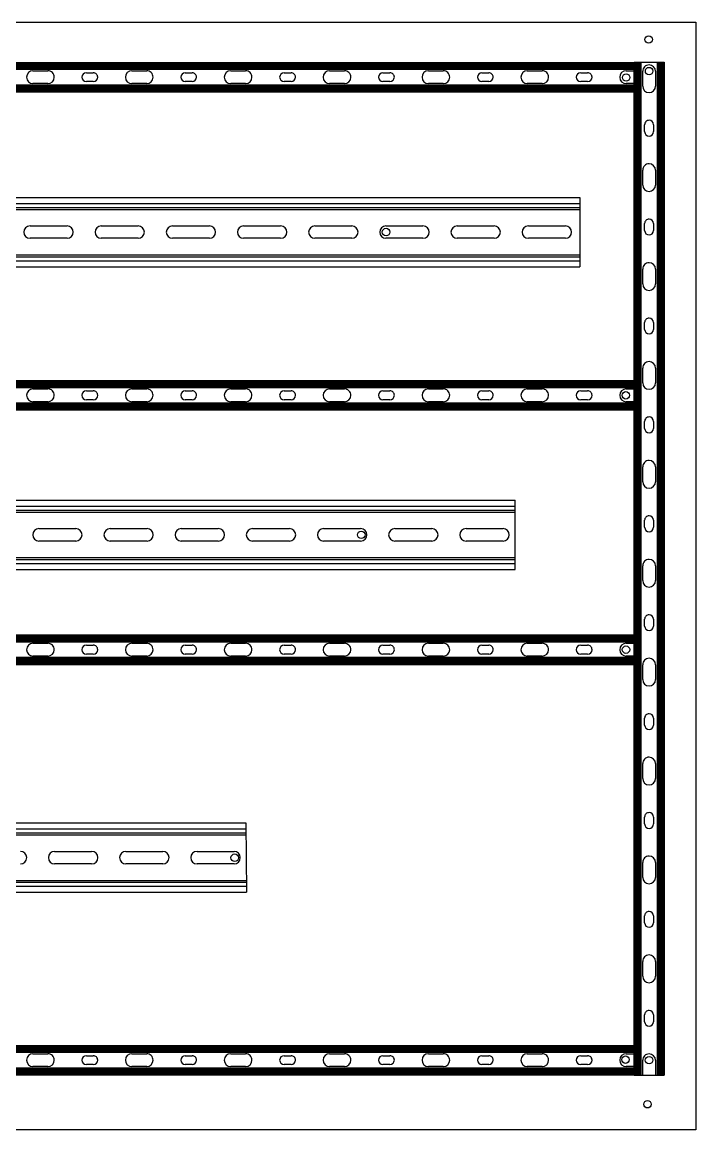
# Model space of a CAD drawing. Header units: inches. Extents: x 17 to 3130, y 15 to 659.
# Drawn here: x 376 to 717, y 99 to 659 of the extents above; entities that cross this region are included whole.
import ezdxf

# ---------------------------------------------------------------- set-up
doc = ezdxf.new("R2010")
doc.units = ezdxf.units.IN
doc.header["$MEASUREMENT"] = 0
doc.layers.add('MAIN-1', color=7, linetype='Continuous')
doc.layers.add('MAIN-2', color=7, linetype='Continuous')

msp = doc.modelspace()

# ---------------------------------------------------------------- linework, layer by layer
for p, q in [((55.89701, 638.41052), (685.89696, 638.66786)), ((685.89696, 638.66786), (701.11663, 638.67408)), ((685.89696, 638.66786), (685.91663, 623.49699)), ((658.51112, 570.27483), (658.448, 535.27483)), ((55.89701, 477.59024), (685.89696, 477.84758)), ((685.89696, 477.84758), (685.91663, 462.67671)), ((55.89701, 348.97272), (685.89696, 349.23007)), ((685.89696, 349.23007), (685.91663, 334.05919)), ((489.60484, 254.04604), (489.93219, 219.04604)), ((55.89701, 141.47272), (685.89696, 141.73007)), ((685.89696, 141.73007), (685.91663, 126.55919)), ((685.91663, 126.55919), (701.11663, 126.56278))]:
    msp.add_line(p, q)
at = {"color": 7, "linetype": 'Continuous', "lineweight": 25}
for p, q in [((294.24753, 570.27483), (658.51112, 570.27483)), ((294.25706, 567.27483), (658.50571, 567.27483)), ((294.26342, 565.27483), (658.5021, 565.27483)), ((294.26659, 564.27483), (658.5003, 564.27483)), ((380.45313, 555.92483), (399.15313, 555.92483)), ((416.45313, 555.92483), (435.15313, 555.92483)), ((452.45313, 555.92483), (471.15313, 555.92483)), ((488.45313, 555.92483), (507.15313, 555.92483)), ((524.45313, 555.92483), (543.15313, 555.92483)), ((560.45313, 555.92483), (579.15313, 555.92483)), ((596.45313, 555.92483), (615.15313, 555.92483)), ((632.45313, 555.92483), (651.15313, 555.92483)), ((399.15313, 549.62483), (380.45313, 549.62483)), ((435.15313, 549.62483), (416.45313, 549.62483)), ((471.15313, 549.62483), (452.45313, 549.62483)), ((507.15313, 549.62483), (488.45313, 549.62483)), ((543.15313, 549.62483), (524.45313, 549.62483)), ((579.15313, 549.62483), (560.45313, 549.62483)), ((615.15313, 549.62483), (596.45313, 549.62483)), ((651.15313, 549.62483), (632.45313, 549.62483)), ((294.33966, 541.27483), (658.45882, 541.27483)), ((294.34284, 540.27483), (658.45702, 540.27483)), ((294.34919, 538.27483), (658.45341, 538.27483)), ((294.35872, 535.27483), (658.448, 535.27483)), ((125.85711, 417.2441), (625.85711, 417.2441)), ((625.85711, 382.2441), (625.85711, 417.2441)), ((125.85711, 414.2441), (625.85711, 414.2441)), ((125.85711, 412.2441), (625.85711, 412.2441)), ((125.85711, 411.2441), (625.85711, 411.2441)), ((384.93211, 402.8941), (403.63211, 402.8941)), ((420.93211, 402.8941), (439.63211, 402.8941)), ((456.93211, 402.8941), (475.63211, 402.8941)), ((492.93211, 402.8941), (511.63211, 402.8941)), ((528.93211, 402.8941), (547.63211, 402.8941)), ((564.93211, 402.8941), (583.63211, 402.8941)), ((600.93211, 402.8941), (619.63211, 402.8941)), ((403.63211, 396.5941), (384.93211, 396.5941)), ((439.63211, 396.5941), (420.93211, 396.5941)), ((475.63211, 396.5941), (456.93211, 396.5941)), ((511.63211, 396.5941), (492.93211, 396.5941)), ((547.63211, 396.5941), (528.93211, 396.5941)), ((583.63211, 396.5941), (564.93211, 396.5941)), ((619.63211, 396.5941), (600.93211, 396.5941)), ((125.85711, 388.2441), (625.85711, 388.2441)), ((125.85711, 387.2441), (625.85711, 387.2441)), ((125.85711, 385.2441), (625.85711, 385.2441)), ((125.85711, 382.2441), (625.85711, 382.2441)), ((241.81524, 254.04604), (489.60484, 254.04604)), ((241.81524, 251.04604), (489.6329, 251.04604)), ((241.81524, 249.04604), (489.65161, 249.04604)), ((241.81524, 248.04604), (489.66096, 248.04604)), ((392.89024, 239.69604), (411.59024, 239.69604)), ((428.89024, 239.69604), (447.59024, 239.69604)), ((464.89024, 239.69604), (483.59024, 239.69604)), ((411.59024, 233.39604), (392.89024, 233.39604)), ((447.59024, 233.39604), (428.89024, 233.39604)), ((483.59024, 233.39604), (464.89024, 233.39604)), ((241.81524, 225.04604), (489.87607, 225.04604)), ((241.81524, 224.04604), (489.88543, 224.04604)), ((241.81524, 222.04604), (489.90413, 222.04604)), ((241.81524, 219.04604), (489.93219, 219.04604))]:
    msp.add_line(p, q, dxfattribs=at)
msp.add_lwpolyline([(17.1599, 658.91394), (717.1599, 658.91394), (717.1599, 98.91394), (17.1599, 98.91394)], close=True)
for centre in [(693.30095, 650.15943), (681.91125, 630.929), (693.52882, 634.1553), (560.48753, 552.7938), (681.73901, 470.25455), (547.96757, 399.72779), (681.8325, 341.67279), (483.95826, 236.50342), (681.5761, 134.39514), (693.4908, 134.12756), (692.69244, 111.87194)]:
    msp.add_circle(centre, 1.9)
for centre, start, end in [((380.45313, 552.77483), 90, 270), ((399.15313, 552.77483), 270, 90), ((416.45313, 552.77483), 90, 270), ((435.15313, 552.77483), 270, 90), ((452.45313, 552.77483), 90, 270), ((471.15313, 552.77483), 270, 90), ((488.45313, 552.77483), 90, 270), ((507.15313, 552.77483), 270, 90), ((524.45313, 552.77483), 90, 270), ((543.15313, 552.77483), 270, 90), ((560.45313, 552.77483), 90, 270), ((579.15313, 552.77483), 270, 90), ((596.45313, 552.77483), 90, 270), ((615.15313, 552.77483), 270, 90), ((632.45313, 552.77483), 90, 270), ((651.15313, 552.77483), 270, 90), ((384.93211, 399.7441), 90, 270), ((403.63211, 399.7441), 270, 90), ((420.93211, 399.7441), 90, 270), ((439.63211, 399.7441), 270, 90), ((456.93211, 399.7441), 90, 270), ((475.63211, 399.7441), 270, 90), ((492.93211, 399.7441), 90, 270), ((511.63211, 399.7441), 270, 90), ((528.93211, 399.7441), 90, 270), ((547.63211, 399.7441), 270, 90), ((564.93211, 399.7441), 90, 270), ((583.63211, 399.7441), 270, 90), ((600.93211, 399.7441), 90, 270), ((619.63211, 399.7441), 270, 90), ((375.59024, 236.54604), 270, 90), ((392.89024, 236.54604), 90, 270), ((411.59024, 236.54604), 270, 90), ((428.89024, 236.54604), 90, 270), ((447.59024, 236.54604), 270, 90), ((464.89024, 236.54604), 90, 270), ((483.59024, 236.54604), 270, 90)]:
    msp.add_arc(centre, 3.15, start, end, dxfattribs=at)
at = {"layer": 'MAIN-1'}
for p, q in [((685.91663, 126.55919), (685.91663, 638.66787)), ((687.41663, 638.66849), (687.41663, 126.55955)), ((699.61663, 126.56243), (699.61663, 638.67347)), ((701.11663, 638.67408), (701.11663, 126.56278)), ((685.89887, 637.19699), (55.89701, 637.19699)), ((381.92829, 634.34699), (389.42829, 634.34699)), ((408.92829, 633.34699), (412.42829, 633.34699)), ((431.92829, 634.34699), (439.42829, 634.34699)), ((458.92829, 633.34699), (462.42829, 633.34699)), ((481.92829, 634.34699), (489.42829, 634.34699)), ((508.92829, 633.34699), (512.42829, 633.34699)), ((531.92829, 634.34699), (539.42829, 634.34699)), ((558.92829, 633.34699), (562.42829, 633.34699)), ((581.92829, 634.34699), (589.42829, 634.34699)), ((608.92829, 633.34699), (612.42829, 633.34699)), ((631.92829, 634.34699), (639.42829, 634.34699)), ((658.92829, 633.34699), (662.42829, 633.34699)), ((681.92829, 634.34699), (685.90256, 634.34699)), ((690.26663, 626.55919), (690.26663, 634.05919)), ((696.76663, 634.05919), (696.76663, 626.55919)), ((389.42829, 627.84699), (381.92829, 627.84699)), ((412.42829, 628.84699), (408.92829, 628.84699)), ((439.42829, 627.84699), (431.92829, 627.84699)), ((462.42829, 628.84699), (458.92829, 628.84699)), ((489.42829, 627.84699), (481.92829, 627.84699)), ((512.42829, 628.84699), (508.92829, 628.84699)), ((539.42829, 627.84699), (531.92829, 627.84699)), ((562.42829, 628.84699), (558.92829, 628.84699)), ((589.42829, 627.84699), (581.92829, 627.84699)), ((612.42829, 628.84699), (608.92829, 628.84699)), ((639.42829, 627.84699), (631.92829, 627.84699)), ((662.42829, 628.84699), (658.92829, 628.84699)), ((685.91099, 627.84699), (681.92829, 627.84699)), ((55.89701, 624.99699), (685.91468, 624.99699)), ((685.91663, 623.49699), (55.89701, 623.49699)), ((691.26663, 603.55919), (691.26663, 607.05919)), ((695.76663, 607.05919), (695.76663, 603.55919)), ((690.26663, 576.55919), (690.26663, 584.05919)), ((696.76663, 584.05919), (696.76663, 576.55919)), ((691.26663, 553.55919), (691.26663, 557.05919)), ((695.76663, 557.05919), (695.76663, 553.55919)), ((690.26663, 526.55919), (690.26663, 534.05919)), ((696.76663, 534.05919), (696.76663, 526.55919)), ((691.26663, 503.55919), (691.26663, 507.05919)), ((695.76663, 507.05919), (695.76663, 503.55919)), ((690.26663, 476.55919), (690.26663, 484.05919)), ((696.76663, 484.05919), (696.76663, 476.55919)), ((685.89887, 476.37671), (55.89701, 476.37671)), ((381.92829, 473.52671), (389.42829, 473.52671)), ((408.92829, 472.52671), (412.42829, 472.52671)), ((431.92829, 473.52671), (439.42829, 473.52671)), ((458.92829, 472.52671), (462.42829, 472.52671)), ((481.92829, 473.52671), (489.42829, 473.52671)), ((508.92829, 472.52671), (512.42829, 472.52671)), ((531.92829, 473.52671), (539.42829, 473.52671)), ((558.92829, 472.52671), (562.42829, 472.52671)), ((581.92829, 473.52671), (589.42829, 473.52671)), ((608.92829, 472.52671), (612.42829, 472.52671)), ((631.92829, 473.52671), (639.42829, 473.52671)), ((658.92829, 472.52671), (662.42829, 472.52671)), ((681.92829, 473.52671), (685.90256, 473.52671)), ((389.42829, 467.02671), (381.92829, 467.02671)), ((412.42829, 468.02671), (408.92829, 468.02671)), ((439.42829, 467.02671), (431.92829, 467.02671)), ((462.42829, 468.02671), (458.92829, 468.02671)), ((489.42829, 467.02671), (481.92829, 467.02671)), ((512.42829, 468.02671), (508.92829, 468.02671)), ((539.42829, 467.02671), (531.92829, 467.02671)), ((562.42829, 468.02671), (558.92829, 468.02671)), ((589.42829, 467.02671), (581.92829, 467.02671)), ((612.42829, 468.02671), (608.92829, 468.02671)), ((639.42829, 467.02671), (631.92829, 467.02671)), ((662.42829, 468.02671), (658.92829, 468.02671)), ((685.91099, 467.02671), (681.92829, 467.02671)), ((55.89701, 464.17671), (685.91468, 464.17671)), ((685.91663, 462.67671), (55.89701, 462.67671)), ((691.26663, 453.55919), (691.26663, 457.05919)), ((695.76663, 457.05919), (695.76663, 453.55919)), ((690.26663, 426.55919), (690.26663, 434.05919)), ((696.76663, 434.05919), (696.76663, 426.55919)), ((691.26663, 403.55919), (691.26663, 407.05919)), ((695.76663, 407.05919), (695.76663, 403.55919)), ((690.26663, 376.55919), (690.26663, 384.05919)), ((696.76663, 384.05919), (696.76663, 376.55919)), ((691.26663, 353.55919), (691.26663, 357.05919)), ((695.76663, 357.05919), (695.76663, 353.55919)), ((685.89887, 347.75919), (55.89701, 347.75919)), ((381.92829, 344.90919), (389.42829, 344.90919)), ((408.92829, 343.90919), (412.42829, 343.90919)), ((431.92829, 344.90919), (439.42829, 344.90919)), ((458.92829, 343.90919), (462.42829, 343.90919)), ((481.92829, 344.90919), (489.42829, 344.90919)), ((508.92829, 343.90919), (512.42829, 343.90919)), ((531.92829, 344.90919), (539.42829, 344.90919)), ((558.92829, 343.90919), (562.42829, 343.90919)), ((581.92829, 344.90919), (589.42829, 344.90919)), ((608.92829, 343.90919), (612.42829, 343.90919)), ((631.92829, 344.90919), (639.42829, 344.90919)), ((658.92829, 343.90919), (662.42829, 343.90919)), ((681.92829, 344.90919), (685.90256, 344.90919)), ((389.42829, 338.40919), (381.92829, 338.40919)), ((412.42829, 339.40919), (408.92829, 339.40919)), ((439.42829, 338.40919), (431.92829, 338.40919)), ((462.42829, 339.40919), (458.92829, 339.40919)), ((489.42829, 338.40919), (481.92829, 338.40919)), ((512.42829, 339.40919), (508.92829, 339.40919)), ((539.42829, 338.40919), (531.92829, 338.40919)), ((562.42829, 339.40919), (558.92829, 339.40919)), ((589.42829, 338.40919), (581.92829, 338.40919)), ((612.42829, 339.40919), (608.92829, 339.40919)), ((639.42829, 338.40919), (631.92829, 338.40919)), ((662.42829, 339.40919), (658.92829, 339.40919)), ((685.91099, 338.40919), (681.92829, 338.40919)), ((55.89701, 335.55919), (685.91468, 335.55919)), ((685.91663, 334.05919), (55.89701, 334.05919)), ((690.26663, 326.55919), (690.26663, 334.05919)), ((696.76663, 334.05919), (696.76663, 326.55919)), ((691.26663, 303.55919), (691.26663, 307.05919)), ((695.76663, 307.05919), (695.76663, 303.55919)), ((690.26663, 276.55919), (690.26663, 284.05919)), ((696.76663, 284.05919), (696.76663, 276.55919)), ((691.26663, 253.55919), (691.26663, 257.05919)), ((695.76663, 257.05919), (695.76663, 253.55919)), ((690.26663, 226.55919), (690.26663, 234.05919)), ((696.76663, 234.05919), (696.76663, 226.55919)), ((691.26663, 203.55919), (691.26663, 207.05919)), ((695.76663, 207.05919), (695.76663, 203.55919)), ((690.26663, 176.55919), (690.26663, 184.05919)), ((696.76663, 184.05919), (696.76663, 176.55919)), ((691.26663, 153.55919), (691.26663, 157.05919)), ((695.76663, 157.05919), (695.76663, 153.55919)), ((685.89887, 140.25919), (55.89701, 140.25919)), ((381.92829, 137.40919), (389.42829, 137.40919)), ((408.92829, 136.40919), (412.42829, 136.40919)), ((431.92829, 137.40919), (439.42829, 137.40919)), ((458.92829, 136.40919), (462.42829, 136.40919)), ((481.92829, 137.40919), (489.42829, 137.40919)), ((508.92829, 136.40919), (512.42829, 136.40919)), ((531.92829, 137.40919), (539.42829, 137.40919)), ((558.92829, 136.40919), (562.42829, 136.40919)), ((581.92829, 137.40919), (589.42829, 137.40919)), ((608.92829, 136.40919), (612.42829, 136.40919)), ((631.92829, 137.40919), (639.42829, 137.40919)), ((658.92829, 136.40919), (662.42829, 136.40919)), ((681.92829, 137.40919), (685.90256, 137.40919)), ((389.42829, 130.90919), (381.92829, 130.90919)), ((412.42829, 131.90919), (408.92829, 131.90919)), ((439.42829, 130.90919), (431.92829, 130.90919)), ((462.42829, 131.90919), (458.92829, 131.90919)), ((489.42829, 130.90919), (481.92829, 130.90919)), ((512.42829, 131.90919), (508.92829, 131.90919)), ((539.42829, 130.90919), (531.92829, 130.90919)), ((562.42829, 131.90919), (558.92829, 131.90919)), ((589.42829, 130.90919), (581.92829, 130.90919)), ((612.42829, 131.90919), (608.92829, 131.90919)), ((639.42829, 130.90919), (631.92829, 130.90919)), ((662.42829, 131.90919), (658.92829, 131.90919)), ((685.91099, 130.90919), (681.92829, 130.90919)), ((690.26663, 126.55919), (690.26663, 134.05919)), ((696.76663, 134.05919), (696.76663, 126.55919)), ((55.89701, 128.05919), (685.91468, 128.05919)), ((685.91663, 126.55919), (55.89701, 126.55919))]:
    msp.add_line(p, q, dxfattribs=at)
for centre, radius, start, end in [((381.92829, 631.09699), 3.25, 90.0000198, 180.0000187), ((389.42829, 631.09699), 3.25, 359.9999813, 90.0000198), ((408.92829, 631.09699), 2.25, 90.0000198, 180.0000187), ((412.42829, 631.09699), 2.25, 359.9999813, 90.0000198), ((431.92829, 631.09699), 3.25, 90.0000198, 180.0000187), ((439.42829, 631.09699), 3.25, 359.9999813, 90.0000198), ((458.92829, 631.09699), 2.25, 90.0000198, 180.0000187), ((462.42829, 631.09699), 2.25, 359.9999813, 90.0000198), ((481.92829, 631.09699), 3.25, 90.0000198, 180.0000187), ((489.42829, 631.09699), 3.25, 359.9999813, 90.0000198), ((508.92829, 631.09699), 2.25, 90.0000198, 180.0000187), ((512.42829, 631.09699), 2.25, 359.9999813, 90.0000198), ((531.92829, 631.09699), 3.25, 90.0000198, 180.0000187), ((539.42829, 631.09699), 3.25, 359.9999813, 90.0000198), ((558.92829, 631.09699), 2.25, 90.0000198, 180.0000187), ((562.42829, 631.09699), 2.25, 359.9999813, 90.0000198), ((581.92829, 631.09699), 3.25, 90.0000198, 180.0000187), ((589.42829, 631.09699), 3.25, 359.9999813, 90.0000198), ((608.92829, 631.09699), 2.25, 90.0000198, 180.0000187), ((612.42829, 631.09699), 2.25, 359.9999813, 90.0000198), ((631.92829, 631.09699), 3.25, 90.0000198, 180.0000187), ((639.42829, 631.09699), 3.25, 359.9999813, 90.0000198), ((658.92829, 631.09699), 2.25, 90.0000198, 180.0000187), ((662.42829, 631.09699), 2.25, 359.9999813, 90.0000198), ((681.92829, 631.09699), 3.25, 90.0000198, 180.0000187), ((693.51663, 634.05919), 3.25, 89.9999813, 180.0000198), ((693.51663, 634.05919), 3.25, 0, 89.9999813), ((381.92829, 631.09699), 3.25, 180.0000187, 270), ((389.42829, 631.09699), 3.25, 270, 359.9999813), ((408.92829, 631.09699), 2.25, 180.0000187, 270), ((412.42829, 631.09699), 2.25, 270, 359.9999813), ((431.92829, 631.09699), 3.25, 180.0000187, 270), ((439.42829, 631.09699), 3.25, 270, 359.9999813), ((458.92829, 631.09699), 2.25, 180.0000187, 270), ((462.42829, 631.09699), 2.25, 270, 359.9999813), ((481.92829, 631.09699), 3.25, 180.0000187, 270), ((489.42829, 631.09699), 3.25, 270, 359.9999813), ((508.92829, 631.09699), 2.25, 180.0000187, 270), ((512.42829, 631.09699), 2.25, 270, 359.9999813), ((531.92829, 631.09699), 3.25, 180.0000187, 270), ((539.42829, 631.09699), 3.25, 270, 359.9999813), ((558.92829, 631.09699), 2.25, 180.0000187, 270), ((562.42829, 631.09699), 2.25, 270, 359.9999813), ((581.92829, 631.09699), 3.25, 180.0000187, 270), ((589.42829, 631.09699), 3.25, 270, 359.9999813), ((608.92829, 631.09699), 2.25, 180.0000187, 270), ((612.42829, 631.09699), 2.25, 270, 359.9999813), ((631.92829, 631.09699), 3.25, 180.0000187, 270), ((639.42829, 631.09699), 3.25, 270, 359.9999813), ((658.92829, 631.09699), 2.25, 180.0000187, 270), ((662.42829, 631.09699), 2.25, 270, 359.9999813), ((681.92829, 631.09699), 3.25, 180.0000187, 270), ((693.51663, 626.55919), 3.25, 180.0000198, 270.0000187), ((693.51663, 626.55919), 3.25, 270.0000187, 0), ((693.51663, 607.05919), 2.25, 89.9999813, 180.0000198), ((693.51663, 607.05919), 2.25, 0, 89.9999813), ((693.51663, 603.55919), 2.25, 180.0000198, 270.0000187), ((693.51663, 603.55919), 2.25, 270.0000187, 0), ((693.51663, 584.05919), 3.25, 89.9999813, 180.0000198), ((693.51663, 584.05919), 3.25, 0, 89.9999813), ((693.51663, 576.55919), 3.25, 180.0000198, 270.0000187), ((693.51663, 576.55919), 3.25, 270.0000187, 0), ((693.51663, 557.05919), 2.25, 89.9999813, 180.0000198), ((693.51663, 557.05919), 2.25, 0, 89.9999813), ((693.51663, 553.55919), 2.25, 180.0000198, 270.0000187), ((693.51663, 553.55919), 2.25, 270.0000187, 0), ((693.51663, 534.05919), 3.25, 89.9999813, 180.0000198), ((693.51663, 534.05919), 3.25, 0, 89.9999813), ((693.51663, 526.55919), 3.25, 180.0000198, 270.0000187), ((693.51663, 526.55919), 3.25, 270.0000187, 0), ((693.51663, 507.05919), 2.25, 89.9999813, 180.0000198), ((693.51663, 507.05919), 2.25, 0, 89.9999813), ((693.51663, 503.55919), 2.25, 180.0000198, 270.0000187), ((693.51663, 503.55919), 2.25, 270.0000187, 0), ((693.51663, 484.05919), 3.25, 89.9999813, 180.0000198), ((693.51663, 484.05919), 3.25, 0, 89.9999813), ((693.51663, 476.55919), 3.25, 180.0000198, 270.0000187), ((693.51663, 476.55919), 3.25, 270.0000187, 0), ((381.92829, 470.27671), 3.25, 90.0000198, 180.0000187), ((389.42829, 470.27671), 3.25, 359.9999813, 90.0000198), ((408.92829, 470.27671), 2.25, 90.0000198, 180.0000187), ((412.42829, 470.27671), 2.25, 359.9999813, 90.0000198), ((431.92829, 470.27671), 3.25, 90.0000198, 180.0000187), ((439.42829, 470.27671), 3.25, 359.9999813, 90.0000198), ((458.92829, 470.27671), 2.25, 90.0000198, 180.0000187), ((462.42829, 470.27671), 2.25, 359.9999813, 90.0000198), ((481.92829, 470.27671), 3.25, 90.0000198, 180.0000187), ((489.42829, 470.27671), 3.25, 359.9999813, 90.0000198), ((508.92829, 470.27671), 2.25, 90.0000198, 180.0000187), ((512.42829, 470.27671), 2.25, 359.9999813, 90.0000198), ((531.92829, 470.27671), 3.25, 90.0000198, 180.0000187), ((539.42829, 470.27671), 3.25, 359.9999813, 90.0000198), ((558.92829, 470.27671), 2.25, 90.0000198, 180.0000187), ((562.42829, 470.27671), 2.25, 359.9999813, 90.0000198), ((581.92829, 470.27671), 3.25, 90.0000198, 180.0000187), ((589.42829, 470.27671), 3.25, 359.9999813, 90.0000198), ((608.92829, 470.27671), 2.25, 90.0000198, 180.0000187), ((612.42829, 470.27671), 2.25, 359.9999813, 90.0000198), ((631.92829, 470.27671), 3.25, 90.0000198, 180.0000187), ((639.42829, 470.27671), 3.25, 359.9999813, 90.0000198), ((658.92829, 470.27671), 2.25, 90.0000198, 180.0000187), ((662.42829, 470.27671), 2.25, 359.9999813, 90.0000198), ((681.92829, 470.27671), 3.25, 90.0000198, 180.0000187), ((381.92829, 470.27671), 3.25, 180.0000187, 270), ((389.42829, 470.27671), 3.25, 270, 359.9999813), ((408.92829, 470.27671), 2.25, 180.0000187, 270), ((412.42829, 470.27671), 2.25, 270, 359.9999813), ((431.92829, 470.27671), 3.25, 180.0000187, 270), ((439.42829, 470.27671), 3.25, 270, 359.9999813), ((458.92829, 470.27671), 2.25, 180.0000187, 270), ((462.42829, 470.27671), 2.25, 270, 359.9999813), ((481.92829, 470.27671), 3.25, 180.0000187, 270), ((489.42829, 470.27671), 3.25, 270, 359.9999813), ((508.92829, 470.27671), 2.25, 180.0000187, 270), ((512.42829, 470.27671), 2.25, 270, 359.9999813), ((531.92829, 470.27671), 3.25, 180.0000187, 270), ((539.42829, 470.27671), 3.25, 270, 359.9999813), ((558.92829, 470.27671), 2.25, 180.0000187, 270), ((562.42829, 470.27671), 2.25, 270, 359.9999813), ((581.92829, 470.27671), 3.25, 180.0000187, 270), ((589.42829, 470.27671), 3.25, 270, 359.9999813), ((608.92829, 470.27671), 2.25, 180.0000187, 270), ((612.42829, 470.27671), 2.25, 270, 359.9999813), ((631.92829, 470.27671), 3.25, 180.0000187, 270), ((639.42829, 470.27671), 3.25, 270, 359.9999813), ((658.92829, 470.27671), 2.25, 180.0000187, 270), ((662.42829, 470.27671), 2.25, 270, 359.9999813), ((681.92829, 470.27671), 3.25, 180.0000187, 270), ((693.51663, 457.05919), 2.25, 89.9999813, 180.0000198), ((693.51663, 457.05919), 2.25, 0, 89.9999813), ((693.51663, 453.55919), 2.25, 180.0000198, 270.0000187), ((693.51663, 453.55919), 2.25, 270.0000187, 0), ((693.51663, 434.05919), 3.25, 89.9999813, 180.0000198), ((693.51663, 434.05919), 3.25, 0, 89.9999813), ((693.51663, 426.55919), 3.25, 180.0000198, 270.0000187), ((693.51663, 426.55919), 3.25, 270.0000187, 0), ((693.51663, 407.05919), 2.25, 89.9999813, 180.0000198), ((693.51663, 407.05919), 2.25, 0, 89.9999813), ((693.51663, 403.55919), 2.25, 180.0000198, 270.0000187), ((693.51663, 403.55919), 2.25, 270.0000187, 0), ((693.51663, 384.05919), 3.25, 89.9999813, 180.0000198), ((693.51663, 384.05919), 3.25, 0, 89.9999813), ((693.51663, 376.55919), 3.25, 180.0000198, 270.0000187), ((693.51663, 376.55919), 3.25, 270.0000187, 0), ((693.51663, 357.05919), 2.25, 89.9999813, 180.0000198), ((693.51663, 357.05919), 2.25, 0, 89.9999813), ((693.51663, 353.55919), 2.25, 180.0000198, 270.0000187), ((693.51663, 353.55919), 2.25, 270.0000187, 0), ((381.92829, 341.65919), 3.25, 90.0000198, 180.0000187), ((381.92829, 341.65919), 3.25, 180.0000187, 270), ((389.42829, 341.65919), 3.25, 359.9999813, 90.0000198), ((389.42829, 341.65919), 3.25, 270, 359.9999813), ((408.92829, 341.65919), 2.25, 90.0000198, 180.0000187), ((408.92829, 341.65919), 2.25, 180.0000187, 270), ((412.42829, 341.65919), 2.25, 359.9999813, 90.0000198), ((412.42829, 341.65919), 2.25, 270, 359.9999813), ((431.92829, 341.65919), 3.25, 90.0000198, 180.0000187), ((431.92829, 341.65919), 3.25, 180.0000187, 270), ((439.42829, 341.65919), 3.25, 359.9999813, 90.0000198), ((439.42829, 341.65919), 3.25, 270, 359.9999813), ((458.92829, 341.65919), 2.25, 90.0000198, 180.0000187), ((458.92829, 341.65919), 2.25, 180.0000187, 270), ((462.42829, 341.65919), 2.25, 359.9999813, 90.0000198), ((462.42829, 341.65919), 2.25, 270, 359.9999813), ((481.92829, 341.65919), 3.25, 90.0000198, 180.0000187), ((481.92829, 341.65919), 3.25, 180.0000187, 270), ((489.42829, 341.65919), 3.25, 359.9999813, 90.0000198), ((489.42829, 341.65919), 3.25, 270, 359.9999813), ((508.92829, 341.65919), 2.25, 90.0000198, 180.0000187), ((508.92829, 341.65919), 2.25, 180.0000187, 270), ((512.42829, 341.65919), 2.25, 359.9999813, 90.0000198), ((512.42829, 341.65919), 2.25, 270, 359.9999813), ((531.92829, 341.65919), 3.25, 90.0000198, 180.0000187), ((531.92829, 341.65919), 3.25, 180.0000187, 270), ((539.42829, 341.65919), 3.25, 359.9999813, 90.0000198), ((539.42829, 341.65919), 3.25, 270, 359.9999813), ((558.92829, 341.65919), 2.25, 90.0000198, 180.0000187), ((558.92829, 341.65919), 2.25, 180.0000187, 270), ((562.42829, 341.65919), 2.25, 359.9999813, 90.0000198), ((562.42829, 341.65919), 2.25, 270, 359.9999813), ((581.92829, 341.65919), 3.25, 90.0000198, 180.0000187), ((581.92829, 341.65919), 3.25, 180.0000187, 270), ((589.42829, 341.65919), 3.25, 359.9999813, 90.0000198), ((589.42829, 341.65919), 3.25, 270, 359.9999813), ((608.92829, 341.65919), 2.25, 90.0000198, 180.0000187), ((608.92829, 341.65919), 2.25, 180.0000187, 270), ((612.42829, 341.65919), 2.25, 359.9999813, 90.0000198), ((612.42829, 341.65919), 2.25, 270, 359.9999813), ((631.92829, 341.65919), 3.25, 90.0000198, 180.0000187), ((631.92829, 341.65919), 3.25, 180.0000187, 270), ((639.42829, 341.65919), 3.25, 359.9999813, 90.0000198), ((639.42829, 341.65919), 3.25, 270, 359.9999813), ((658.92829, 341.65919), 2.25, 90.0000198, 180.0000187), ((658.92829, 341.65919), 2.25, 180.0000187, 270), ((662.42829, 341.65919), 2.25, 359.9999813, 90.0000198), ((662.42829, 341.65919), 2.25, 270, 359.9999813), ((681.92829, 341.65919), 3.25, 90.0000198, 180.0000187), ((681.92829, 341.65919), 3.25, 180.0000187, 270), ((693.51663, 334.05919), 3.25, 89.9999813, 180.0000198), ((693.51663, 334.05919), 3.25, 0, 89.9999813), ((693.51663, 326.55919), 3.25, 180.0000198, 270.0000187), ((693.51663, 326.55919), 3.25, 270.0000187, 0), ((693.51663, 307.05919), 2.25, 89.9999813, 180.0000198), ((693.51663, 307.05919), 2.25, 0, 89.9999813), ((693.51663, 303.55919), 2.25, 180.0000198, 270.0000187), ((693.51663, 303.55919), 2.25, 270.0000187, 0), ((693.51663, 284.05919), 3.25, 89.9999813, 180.0000198), ((693.51663, 284.05919), 3.25, 0, 89.9999813), ((693.51663, 276.55919), 3.25, 180.0000198, 270.0000187), ((693.51663, 276.55919), 3.25, 270.0000187, 0), ((693.51663, 257.05919), 2.25, 89.9999813, 180.0000198), ((693.51663, 257.05919), 2.25, 0, 89.9999813), ((693.51663, 253.55919), 2.25, 180.0000198, 270.0000187), ((693.51663, 253.55919), 2.25, 270.0000187, 0), ((693.51663, 234.05919), 3.25, 89.9999813, 180.0000198), ((693.51663, 234.05919), 3.25, 0, 89.9999813), ((693.51663, 226.55919), 3.25, 180.0000198, 270.0000187), ((693.51663, 226.55919), 3.25, 270.0000187, 0), ((693.51663, 207.05919), 2.25, 89.9999813, 180.0000198), ((693.51663, 207.05919), 2.25, 0, 89.9999813), ((693.51663, 203.55919), 2.25, 180.0000198, 270.0000187), ((693.51663, 203.55919), 2.25, 270.0000187, 0), ((693.51663, 184.05919), 3.25, 89.9999813, 180.0000198), ((693.51663, 184.05919), 3.25, 0, 89.9999813), ((693.51663, 176.55919), 3.25, 180.0000198, 270.0000187), ((693.51663, 176.55919), 3.25, 270.0000187, 0), ((693.51663, 157.05919), 2.25, 89.9999813, 180.0000198), ((693.51663, 157.05919), 2.25, 0, 89.9999813), ((693.51663, 153.55919), 2.25, 180.0000198, 270.0000187), ((693.51663, 153.55919), 2.25, 270.0000187, 0), ((381.92829, 134.15919), 3.25, 90.0000198, 180.0000187), ((389.42829, 134.15919), 3.25, 359.9999813, 90.0000198), ((408.92829, 134.15919), 2.25, 90.0000198, 180.0000187), ((412.42829, 134.15919), 2.25, 359.9999813, 90.0000198), ((431.92829, 134.15919), 3.25, 90.0000198, 180.0000187), ((439.42829, 134.15919), 3.25, 359.9999813, 90.0000198), ((458.92829, 134.15919), 2.25, 90.0000198, 180.0000187), ((462.42829, 134.15919), 2.25, 359.9999813, 90.0000198), ((481.92829, 134.15919), 3.25, 90.0000198, 180.0000187), ((489.42829, 134.15919), 3.25, 359.9999813, 90.0000198), ((508.92829, 134.15919), 2.25, 90.0000198, 180.0000187), ((512.42829, 134.15919), 2.25, 359.9999813, 90.0000198), ((531.92829, 134.15919), 3.25, 90.0000198, 180.0000187), ((539.42829, 134.15919), 3.25, 359.9999813, 90.0000198), ((558.92829, 134.15919), 2.25, 90.0000198, 180.0000187), ((562.42829, 134.15919), 2.25, 359.9999813, 90.0000198), ((581.92829, 134.15919), 3.25, 90.0000198, 180.0000187), ((589.42829, 134.15919), 3.25, 359.9999813, 90.0000198), ((608.92829, 134.15919), 2.25, 90.0000198, 180.0000187), ((612.42829, 134.15919), 2.25, 359.9999813, 90.0000198), ((631.92829, 134.15919), 3.25, 90.0000198, 180.0000187), ((639.42829, 134.15919), 3.25, 359.9999813, 90.0000198), ((658.92829, 134.15919), 2.25, 90.0000198, 180.0000187), ((662.42829, 134.15919), 2.25, 359.9999813, 90.0000198), ((681.92829, 134.15919), 3.25, 90.0000198, 180.0000187), ((693.51663, 134.05919), 3.25, 89.9999813, 180.0000198), ((693.51663, 134.05919), 3.25, 0, 89.9999813), ((381.92829, 134.15919), 3.25, 180.0000187, 270), ((389.42829, 134.15919), 3.25, 270, 359.9999813), ((408.92829, 134.15919), 2.25, 180.0000187, 270), ((412.42829, 134.15919), 2.25, 270, 359.9999813), ((431.92829, 134.15919), 3.25, 180.0000187, 270), ((439.42829, 134.15919), 3.25, 270, 359.9999813), ((458.92829, 134.15919), 2.25, 180.0000187, 270), ((462.42829, 134.15919), 2.25, 270, 359.9999813), ((481.92829, 134.15919), 3.25, 180.0000187, 270), ((489.42829, 134.15919), 3.25, 270, 359.9999813), ((508.92829, 134.15919), 2.25, 180.0000187, 270), ((512.42829, 134.15919), 2.25, 270, 359.9999813), ((531.92829, 134.15919), 3.25, 180.0000187, 270), ((539.42829, 134.15919), 3.25, 270, 359.9999813), ((558.92829, 134.15919), 2.25, 180.0000187, 270), ((562.42829, 134.15919), 2.25, 270, 359.9999813), ((581.92829, 134.15919), 3.25, 180.0000187, 270), ((589.42829, 134.15919), 3.25, 270, 359.9999813), ((608.92829, 134.15919), 2.25, 180.0000187, 270), ((612.42829, 134.15919), 2.25, 270, 359.9999813), ((631.92829, 134.15919), 3.25, 180.0000187, 270), ((639.42829, 134.15919), 3.25, 270, 359.9999813), ((658.92829, 134.15919), 2.25, 180.0000187, 270), ((662.42829, 134.15919), 2.25, 270, 359.9999813), ((681.92829, 134.15919), 3.25, 180.0000187, 270)]:
    msp.add_arc(centre, radius, start, end, dxfattribs=at)
at = {"layer": 'MAIN-2'}
for p, q in [((55.89701, 638.44699), (685.89725, 638.44699)), ((55.89701, 638.41052), (685.8973, 638.41052)), ((686.16663, 126.55925), (686.16663, 638.66797)), ((686.2031, 126.55926), (686.2031, 638.66799)), ((686.34341, 638.66805), (686.34341, 126.55929)), ((686.71663, 638.6682), (686.71663, 126.55938)), ((686.91663, 126.55943), (686.91663, 638.66828)), ((687.0031, 638.66832), (687.0031, 126.55945)), ((687.14341, 126.55948), (687.14341, 638.66837)), ((687.23297, 126.5595), (687.23297, 638.66841)), ((687.35029, 638.66846), (687.35029, 126.55953)), ((687.42417, 638.66849), (687.42417, 126.55955)), ((687.77772, 126.55963), (687.77772, 638.66863)), ((687.98985, 126.55968), (687.98985, 638.66872)), ((687.98985, 638.66872), (687.98985, 126.55968)), ((688.06308, 638.66875), (688.06308, 126.5597)), ((688.21663, 126.55974), (688.21663, 638.66881)), ((688.28297, 126.55975), (688.28297, 638.66884)), ((688.64501, 638.66899), (688.64501, 126.55984)), ((688.6994, 638.66901), (688.6994, 126.55985)), ((688.71663, 638.66902), (688.71663, 126.55985)), ((689.23016, 126.55997), (689.23016, 638.66923)), ((689.5027, 126.56004), (689.5027, 638.66934)), ((697.53056, 638.67262), (697.53056, 126.56193)), ((697.8031, 638.67273), (697.8031, 126.562)), ((698.31663, 638.67294), (698.31663, 126.56212)), ((698.33386, 126.56212), (698.33386, 638.67294)), ((698.38825, 126.56214), (698.38825, 638.67297)), ((698.75029, 638.67311), (698.75029, 126.56222)), ((698.81663, 638.67314), (698.81663, 126.56224)), ((698.97018, 638.6732), (698.97018, 126.56227)), ((699.04341, 638.67323), (699.04341, 126.56229)), ((699.04341, 126.56229), (699.04341, 638.67323)), ((699.25554, 638.67332), (699.25554, 126.56234)), ((699.60909, 126.56242), (699.60909, 638.67347)), ((699.68297, 126.56244), (699.68297, 638.6735)), ((699.80029, 638.67354), (699.80029, 126.56247)), ((699.88985, 638.67358), (699.88985, 126.56249)), ((700.03016, 126.56252), (700.03016, 638.67364)), ((700.11663, 638.67367), (700.11663, 126.56254)), ((700.31663, 126.56259), (700.31663, 638.67375)), ((700.68985, 126.56268), (700.68985, 638.67391)), ((700.83016, 638.67396), (700.83016, 126.56271)), ((700.86663, 638.67398), (700.86663, 126.56272)), ((685.89748, 638.27021), (55.89701, 638.27021)), ((685.89796, 637.89699), (55.89701, 637.89699)), ((55.89701, 637.69699), (685.89822, 637.69699)), ((685.89833, 637.61052), (55.89701, 637.61052)), ((55.89701, 637.47021), (685.89851, 637.47021)), ((55.89701, 637.38065), (685.89863, 637.38065)), ((685.89878, 637.26333), (55.89701, 637.26333)), ((685.89888, 637.18945), (55.89701, 637.18945)), ((55.89701, 636.8359), (685.89934, 636.8359)), ((685.89961, 636.62377), (55.89701, 636.62377)), ((685.89971, 636.55054), (55.89701, 636.55054)), ((55.89701, 636.39699), (685.89991, 636.39699)), ((55.89701, 636.33065), (685.89999, 636.33065)), ((685.90046, 635.96861), (55.89701, 635.96861)), ((685.90053, 635.91422), (55.89701, 635.91422)), ((685.90055, 635.89699), (55.89701, 635.89699)), ((55.89701, 635.38347), (685.90122, 635.38347)), ((55.89701, 635.11092), (685.90157, 635.11092)), ((685.91198, 627.08306), (55.89701, 627.08306)), ((685.91233, 626.81052), (55.89701, 626.81052)), ((685.913, 626.29699), (55.89701, 626.29699)), ((55.89701, 626.27976), (685.91302, 626.27976)), ((55.89701, 626.22537), (685.91309, 626.22537)), ((685.91356, 625.86333), (55.89701, 625.86333)), ((685.91365, 625.79699), (55.89701, 625.79699)), ((685.91385, 625.64344), (55.89701, 625.64344)), ((55.89701, 625.57021), (685.91394, 625.57021)), ((685.91422, 625.35808), (55.89701, 625.35808)), ((55.89701, 625.00453), (685.91468, 625.00453)), ((55.89701, 624.93065), (685.91477, 624.93065)), ((685.91492, 624.81333), (55.89701, 624.81333)), ((685.91504, 624.72377), (55.89701, 624.72377)), ((55.89701, 624.58347), (685.91522, 624.58347)), ((685.91533, 624.49699), (55.89701, 624.49699)), ((55.89701, 624.29699), (685.91559, 624.29699)), ((55.89701, 623.92377), (685.91608, 623.92377)), ((685.91626, 623.78347), (55.89701, 623.78347)), ((685.91631, 623.74699), (55.89701, 623.74699)), ((55.89701, 477.62671), (685.89725, 477.62671)), ((685.89748, 477.44993), (55.89701, 477.44993)), ((685.89796, 477.07671), (55.89701, 477.07671)), ((55.89701, 476.87671), (685.89822, 476.87671)), ((685.89833, 476.79024), (55.89701, 476.79024)), ((55.89701, 476.64993), (685.89851, 476.64993)), ((55.89701, 476.56037), (685.89863, 476.56037)), ((685.89878, 476.44305), (55.89701, 476.44305)), ((55.89701, 476.01562), (685.89934, 476.01562)), ((685.89961, 475.80349), (55.89701, 475.80349)), ((685.89971, 475.73026), (55.89701, 475.73026)), ((55.89701, 475.57671), (685.89991, 475.57671)), ((685.90046, 475.14833), (55.89701, 475.14833)), ((685.90053, 475.09394), (55.89701, 475.09394)), ((685.90055, 475.07671), (55.89701, 475.07671)), ((55.89701, 474.56318), (685.90122, 474.56318)), ((55.89701, 474.29064), (685.90157, 474.29064)), ((685.91198, 466.26278), (55.89701, 466.26278)), ((685.91233, 465.99024), (55.89701, 465.99024)), ((685.913, 465.47671), (55.89701, 465.47671)), ((55.89701, 465.45948), (685.91302, 465.45948)), ((55.89701, 465.40509), (685.91309, 465.40509)), ((685.91356, 465.04305), (55.89701, 465.04305)), ((685.91365, 464.97671), (55.89701, 464.97671)), ((685.91385, 464.82316), (55.89701, 464.82316)), ((55.89701, 464.74993), (685.91394, 464.74993)), ((685.91422, 464.5378), (55.89701, 464.5378)), ((55.89701, 464.18425), (685.91468, 464.18425)), ((55.89701, 464.11037), (685.91477, 464.11037)), ((685.91492, 463.99305), (55.89701, 463.99305)), ((685.91504, 463.90349), (55.89701, 463.90349)), ((55.89701, 463.76318), (685.91522, 463.76318)), ((685.91533, 463.67671), (55.89701, 463.67671)), ((55.89701, 463.47671), (685.91559, 463.47671)), ((55.89701, 463.10349), (685.91608, 463.10349)), ((685.91626, 462.96318), (55.89701, 462.96318)), ((685.91631, 462.92671), (55.89701, 462.92671)), ((55.89701, 349.00919), (685.89725, 349.00919)), ((55.89701, 348.97272), (685.8973, 348.97272)), ((685.89748, 348.83242), (55.89701, 348.83242)), ((685.89796, 348.45919), (55.89701, 348.45919)), ((55.89701, 348.25919), (685.89822, 348.25919)), ((685.89833, 348.17272), (55.89701, 348.17272)), ((55.89701, 348.03242), (685.89851, 348.03242)), ((55.89701, 347.94286), (685.89863, 347.94286)), ((685.89878, 347.82553), (55.89701, 347.82553)), ((685.89888, 347.75165), (55.89701, 347.75165)), ((55.89701, 347.3981), (685.89934, 347.3981)), ((55.89701, 347.18597), (685.89961, 347.18597)), ((685.89961, 347.18597), (55.89701, 347.18597)), ((685.89971, 347.11275), (55.89701, 347.11275)), ((55.89701, 346.95919), (685.89991, 346.95919)), ((55.89701, 346.89286), (685.89999, 346.89286)), ((685.90046, 346.53081), (55.89701, 346.53081)), ((685.90053, 346.47643), (55.89701, 346.47643)), ((685.90055, 346.45919), (55.89701, 346.45919)), ((55.89701, 345.94567), (685.90122, 345.94567)), ((55.89701, 345.67313), (685.90157, 345.67313)), ((685.91198, 337.64526), (55.89701, 337.64526)), ((685.91233, 337.37272), (55.89701, 337.37272)), ((685.913, 336.85919), (55.89701, 336.85919)), ((55.89701, 336.84196), (685.91302, 336.84196)), ((55.89701, 336.78757), (685.91309, 336.78757)), ((685.91356, 336.42553), (55.89701, 336.42553)), ((685.91365, 336.35919), (55.89701, 336.35919)), ((685.91385, 336.20564), (55.89701, 336.20564)), ((685.91394, 336.13242), (55.89701, 336.13242)), ((55.89701, 336.13242), (685.91394, 336.13242)), ((685.91422, 335.92028), (55.89701, 335.92028)), ((55.89701, 335.56673), (685.91468, 335.56673)), ((55.89701, 335.49286), (685.91477, 335.49286)), ((685.91492, 335.37553), (55.89701, 335.37553)), ((685.91504, 335.28597), (55.89701, 335.28597)), ((55.89701, 335.14567), (685.91522, 335.14567)), ((685.91533, 335.05919), (55.89701, 335.05919)), ((55.89701, 334.85919), (685.91559, 334.85919)), ((55.89701, 334.48597), (685.91608, 334.48597)), ((685.91626, 334.34567), (55.89701, 334.34567)), ((685.91631, 334.30919), (55.89701, 334.30919)), ((55.89701, 141.50919), (685.89725, 141.50919)), ((55.89701, 141.47272), (685.8973, 141.47272)), ((685.89748, 141.33242), (55.89701, 141.33242)), ((685.89796, 140.95919), (55.89701, 140.95919)), ((55.89701, 140.75919), (685.89822, 140.75919)), ((685.89833, 140.67272), (55.89701, 140.67272)), ((55.89701, 140.53242), (685.89851, 140.53242)), ((55.89701, 140.44286), (685.89863, 140.44286)), ((685.89878, 140.32553), (55.89701, 140.32553)), ((685.89888, 140.25165), (55.89701, 140.25165)), ((55.89701, 139.8981), (685.89934, 139.8981)), ((55.89701, 139.68597), (685.89961, 139.68597)), ((685.89961, 139.68597), (55.89701, 139.68597)), ((685.89971, 139.61275), (55.89701, 139.61275)), ((55.89701, 139.45919), (685.89991, 139.45919)), ((55.89701, 139.39286), (685.89999, 139.39286)), ((685.90046, 139.03081), (55.89701, 139.03081)), ((685.90053, 138.97643), (55.89701, 138.97643)), ((685.90055, 138.95919), (55.89701, 138.95919)), ((55.89701, 138.44567), (685.90122, 138.44567)), ((55.89701, 138.17313), (685.90157, 138.17313)), ((685.91198, 130.14526), (55.89701, 130.14526)), ((685.91233, 129.87272), (55.89701, 129.87272)), ((685.913, 129.35919), (55.89701, 129.35919)), ((55.89701, 129.34196), (685.91302, 129.34196)), ((55.89701, 129.28757), (685.91309, 129.28757)), ((685.91356, 128.92553), (55.89701, 128.92553)), ((685.91365, 128.85919), (55.89701, 128.85919)), ((685.91385, 128.70564), (55.89701, 128.70564)), ((685.91394, 128.63242), (55.89701, 128.63242)), ((55.89701, 128.63242), (685.91394, 128.63242)), ((685.91422, 128.42028), (55.89701, 128.42028)), ((55.89701, 128.06673), (685.91468, 128.06673)), ((55.89701, 127.99286), (685.91477, 127.99286)), ((685.91492, 127.87553), (55.89701, 127.87553)), ((685.91504, 127.78597), (55.89701, 127.78597)), ((55.89701, 127.64567), (685.91522, 127.64567)), ((685.91533, 127.55919), (55.89701, 127.55919)), ((55.89701, 127.35919), (685.91559, 127.35919)), ((55.89701, 126.98597), (685.91608, 126.98597)), ((685.91626, 126.84567), (55.89701, 126.84567)), ((685.91631, 126.80919), (55.89701, 126.80919))]:
    msp.add_line(p, q, dxfattribs=at)

doc.saveas('drawing.dxf')
